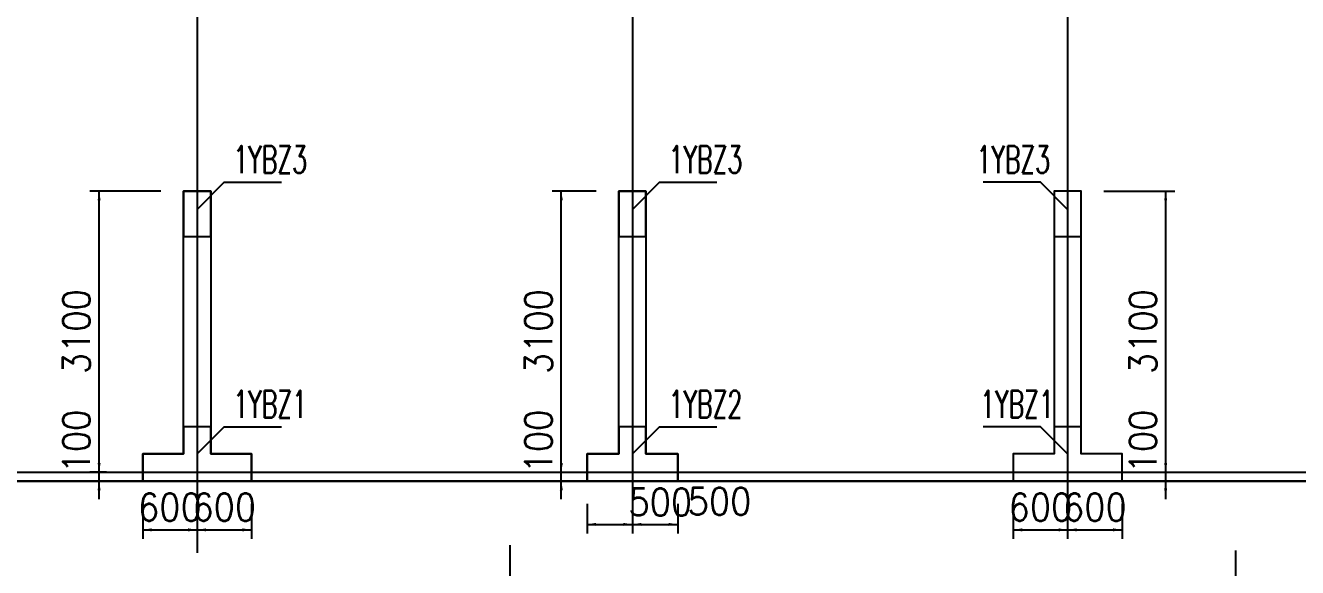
# Model space of a CAD drawing. Extents: x 387171 to 699106, y 11966 to 245688.
# Drawn here: x 621415 to 635443, y 216084 to 222069 of the extents above; entities that cross this region are included whole.
import ezdxf

# ---------------------------------------------------------------- set-up
doc = ezdxf.new("R2010")
doc.units = 0
doc.header["$LTSCALE"] = 100
doc.header["$MEASUREMENT"] = 0
doc.linetypes.add('DASHED', pattern=[19.05, 12.7, -6.35])
for name, color, linetype in [('b边缘构件', 235, 'Continuous'), ('COLU_DASH', 9, 'DASHED'), ('DOTE', 253, 'Continuous'), ('TEXT', 7, 'Continuous'), ('THIN', 7, 'Continuous'), ('wall-主楼', 2, 'Continuous'), ('Y阴影', 254, 'Continuous'), ('小尺寸', 4, 'Continuous')]:
    doc.layers.add(name, color=color, linetype=linetype)
doc.styles.get("Standard").update_dxf_attribs({"font": 'standard'})
doc.dimstyles.get("Standard").update_dxf_attribs({"dimtxt": 300, "dimasz": 100, "dimexe": 100, "dimexo": 250, "dimgap": 100, "dimtad": 0, "dimtoh": 1, "dimdec": 0, "dimdsep": 46, "dimcen": 0.09, "dimclrt": 7, "dimadec": 0, "dimazin": 0, "dimtfac": 1, "dimtdec": 4, "dimtofl": 0, "dimtmove": 0, "dimatfit": 3, "dimfxl": 1, "dimtolj": 1, "dimtzin": 0, "dimarcsym": 0})

# ---------------------------------------------------------------- blocks, each defined once
blk = doc.blocks.new('*D594')
at = {"layer": '小尺寸', "color": 0, "linetype": 'ByBlock', "lineweight": -2}
for p, q in [((622227, 216838), (622227, 217338)), ((622308, 217138), (622127, 217138)), ((622308, 217038), (622127, 217038))]:
    blk.add_line(p, q, dxfattribs=at)
for points in [[(622227, 217138), (622211, 217238), (622244, 217238)], [(622227, 217038), (622244, 216938), (622211, 216938)]]:
    blk.add_solid(points, dxfattribs=at)
at = {"layer": '小尺寸', "color": 7, "linetype": 'Continuous', "lineweight": -2, "insert": (621977, 217476), "char_height": 300, "width": 476.67, "attachment_point": 5, "rotation": 90}
blk.add_mtext('100', dxfattribs=at)
blk = doc.blocks.new('*D1341')
at = {"layer": '小尺寸', "color": 0, "linetype": 'ByBlock', "lineweight": -2}
for p, q in [((622908, 220238), (622127, 220238)), ((622227, 217138), (622227, 220238)), ((622308, 217138), (622127, 217138))]:
    blk.add_line(p, q, dxfattribs=at)
for points in [[(622227, 220238), (622244, 220138), (622211, 220138)], [(622227, 217138), (622211, 217238), (622244, 217238)]]:
    blk.add_solid(points, dxfattribs=at)
at = {"layer": '小尺寸', "color": 7, "linetype": 'Continuous', "lineweight": -2, "insert": (621977, 218688), "char_height": 300, "width": 775, "attachment_point": 5, "rotation": 90}
blk.add_mtext('3100', dxfattribs=at)
blk = doc.blocks.new('*D1081')
at = {"layer": '小尺寸', "color": 0, "linetype": 'ByBlock', "lineweight": -2}
for p, q in [((627608, 216788), (627608, 216461)), ((628108, 216788), (628108, 216461)), ((627608, 216561), (628108, 216561))]:
    blk.add_line(p, q, dxfattribs=at)
for points in [[(627608, 216561), (627708, 216577), (627708, 216544)], [(628108, 216561), (628008, 216544), (628008, 216577)]]:
    blk.add_solid(points, dxfattribs=at)
at = {"layer": '小尺寸', "color": 7, "linetype": 'Continuous', "lineweight": -2, "insert": (628416, 216807), "char_height": 300, "width": 566.67, "attachment_point": 5}
blk.add_mtext('500', dxfattribs=at)
blk = doc.blocks.new('*D1856')
at = {"layer": '小尺寸', "color": 0, "linetype": 'ByBlock', "lineweight": -2}
for p, q in [((628108, 216788), (628108, 216461)), ((628608, 216788), (628608, 216461)), ((628108, 216561), (628608, 216561))]:
    blk.add_line(p, q, dxfattribs=at)
for points in [[(628108, 216561), (628208, 216577), (628208, 216544)], [(628608, 216561), (628508, 216544), (628508, 216577)]]:
    blk.add_solid(points, dxfattribs=at)
at = {"layer": '小尺寸', "color": 7, "linetype": 'Continuous', "lineweight": -2, "insert": (629069, 216815), "char_height": 300, "width": 566.67, "attachment_point": 5}
blk.add_mtext('500', dxfattribs=at)
blk = doc.blocks.new('*D1607')
at = {"layer": '小尺寸', "color": 0, "linetype": 'ByBlock', "lineweight": -2}
for p, q in [((627324, 216838), (627324, 217338)), ((627157, 217138), (627224, 217138)), ((627358, 217038), (627224, 217038))]:
    blk.add_line(p, q, dxfattribs=at)
for points in [[(627324, 217138), (627308, 217238), (627341, 217238)], [(627324, 217038), (627341, 216938), (627308, 216938)]]:
    blk.add_solid(points, dxfattribs=at)
at = {"layer": '小尺寸', "color": 7, "linetype": 'Continuous', "lineweight": -2, "insert": (627074, 217476), "char_height": 300, "width": 476.67, "attachment_point": 5, "rotation": 90}
blk.add_mtext('100', dxfattribs=at)
blk = doc.blocks.new('*D1765')
at = {"layer": '小尺寸', "color": 0, "linetype": 'ByBlock', "lineweight": -2}
for p, q in [((627708, 220238), (627224, 220238)), ((627324, 217138), (627324, 220238)), ((627157, 217138), (627224, 217138))]:
    blk.add_line(p, q, dxfattribs=at)
for points in [[(627324, 220238), (627341, 220138), (627308, 220138)], [(627324, 217138), (627308, 217238), (627341, 217238)]]:
    blk.add_solid(points, dxfattribs=at)
at = {"layer": '小尺寸', "color": 7, "linetype": 'Continuous', "lineweight": -2, "insert": (627074, 218688), "char_height": 300, "width": 775, "attachment_point": 5, "rotation": 90}
blk.add_mtext('3100', dxfattribs=at)
blk = doc.blocks.new('*D3419')
at = {"layer": '小尺寸', "color": 0, "linetype": 'ByBlock', "lineweight": -2}
for p, q in [((633989, 216838), (633989, 217338)), ((633908, 217138), (634089, 217138)), ((633908, 217038), (634089, 217038))]:
    blk.add_line(p, q, dxfattribs=at)
for points in [[(633989, 217138), (633972, 217238), (634005, 217238)], [(633989, 217038), (634005, 216938), (633972, 216938)]]:
    blk.add_solid(points, dxfattribs=at)
at = {"layer": '小尺寸', "color": 7, "linetype": 'Continuous', "lineweight": -2, "insert": (633739, 217476), "char_height": 300, "width": 476.67, "attachment_point": 5, "rotation": 90}
blk.add_mtext('100', dxfattribs=at)
blk = doc.blocks.new('*D3173')
at = {"layer": '小尺寸', "color": 0, "linetype": 'ByBlock', "lineweight": -2}
for p, q in [((633308, 220238), (634089, 220238)), ((633989, 217138), (633989, 220238)), ((633908, 217138), (634089, 217138))]:
    blk.add_line(p, q, dxfattribs=at)
for points in [[(633989, 220238), (634005, 220138), (633972, 220138)], [(633989, 217138), (633972, 217238), (634005, 217238)]]:
    blk.add_solid(points, dxfattribs=at)
at = {"layer": '小尺寸', "color": 7, "linetype": 'Continuous', "lineweight": -2, "insert": (633739, 218688), "char_height": 300, "width": 775, "attachment_point": 5, "rotation": 90}
blk.add_mtext('3100', dxfattribs=at)
blk = doc.blocks.new('*D2086')
at = {"layer": '小尺寸', "color": 0, "linetype": 'ByBlock', "lineweight": -2}
for p, q in [((623308, 216788), (623308, 216400)), ((623908, 216788), (623908, 216400)), ((623308, 216500), (623908, 216500))]:
    blk.add_line(p, q, dxfattribs=at)
for points in [[(623308, 216500), (623408, 216517), (623408, 216483)], [(623908, 216500), (623808, 216483), (623808, 216517)]]:
    blk.add_solid(points, dxfattribs=at)
at = {"layer": '小尺寸', "color": 7, "linetype": 'Continuous', "lineweight": -2, "insert": (623608, 216750), "char_height": 300, "width": 556.67, "attachment_point": 5}
blk.add_mtext('600', dxfattribs=at)
blk = doc.blocks.new('*D1813')
at = {"layer": '小尺寸', "color": 0, "linetype": 'ByBlock', "lineweight": -2}
for p, q in [((622708, 216788), (622708, 216400)), ((623308, 216788), (623308, 216400)), ((622708, 216500), (623308, 216500))]:
    blk.add_line(p, q, dxfattribs=at)
for points in [[(622708, 216500), (622808, 216517), (622808, 216483)], [(623308, 216500), (623208, 216483), (623208, 216517)]]:
    blk.add_solid(points, dxfattribs=at)
at = {"layer": '小尺寸', "color": 7, "linetype": 'Continuous', "lineweight": -2, "insert": (623008, 216750), "char_height": 300, "width": 556.67, "attachment_point": 5}
blk.add_mtext('600', dxfattribs=at)
blk = doc.blocks.new('*D2508')
at = {"layer": '小尺寸', "color": 0, "linetype": 'ByBlock', "lineweight": -2}
for p, q in [((632908, 216788), (632908, 216400)), ((633508, 216788), (633508, 216400)), ((632908, 216500), (633508, 216500))]:
    blk.add_line(p, q, dxfattribs=at)
for points in [[(632908, 216500), (633008, 216517), (633008, 216483)], [(633508, 216500), (633408, 216483), (633408, 216517)]]:
    blk.add_solid(points, dxfattribs=at)
at = {"layer": '小尺寸', "color": 7, "linetype": 'Continuous', "lineweight": -2, "insert": (633208, 216750), "char_height": 300, "width": 556.67, "attachment_point": 5}
blk.add_mtext('600', dxfattribs=at)
blk = doc.blocks.new('*D2265')
at = {"layer": '小尺寸', "color": 0, "linetype": 'ByBlock', "lineweight": -2}
for p, q in [((632308, 216788), (632308, 216400)), ((632908, 216788), (632908, 216400)), ((632308, 216500), (632908, 216500))]:
    blk.add_line(p, q, dxfattribs=at)
for points in [[(632308, 216500), (632408, 216517), (632408, 216483)], [(632908, 216500), (632808, 216483), (632808, 216517)]]:
    blk.add_solid(points, dxfattribs=at)
at = {"layer": '小尺寸', "color": 7, "linetype": 'Continuous', "lineweight": -2, "insert": (632608, 216750), "char_height": 300, "width": 556.67, "attachment_point": 5}
blk.add_mtext('600', dxfattribs=at)

msp = doc.modelspace()

# ---------------------------------------------------------------- hatches: boundary and pattern name
at = {"layer": 'Y阴影'}
h = msp.add_hatch(dxfattribs=at)
h.set_pattern_fill('ANSI31', color=256, scale=25, style=0)
h.set_pattern_definition([])
h.paths.add_polyline_path([(623308.1, 220237.9), (623158.1, 220237.9), (623158.1, 219737.9), (623308.1, 219737.9)], flags=0)
h.paths.add_polyline_path([(623458.1, 220187.9), (623308.1, 220037.9), (623308.1, 219737.9), (623458.1, 219737.9)], flags=0)
h.paths.add_polyline_path([(623458.1, 220187.9), (623458.1, 220237.9), (623308.1, 220237.9), (623308.1, 220037.9)], flags=0)
h = msp.add_hatch(dxfattribs=at)
h.set_pattern_fill('ANSI31', color=256, scale=25, style=0)
h.set_pattern_definition([])
h.paths.add_polyline_path([(628108.1, 220237.9), (627958.1, 220237.9), (627958.1, 219737.9), (628108.1, 219737.9)], flags=0)
h.paths.add_polyline_path([(628258.1, 220187.9), (628108.1, 220037.9), (628108.1, 219737.9), (628258.1, 219737.9)], flags=0)
h.paths.add_polyline_path([(628258.1, 220187.9), (628258.1, 220237.9), (628108.1, 220237.9), (628108.1, 220037.9)], flags=0)
h = msp.add_hatch(dxfattribs=at)
h.set_pattern_fill('ANSI31', color=256, scale=25, style=0)
h.set_pattern_definition([])
h.paths.add_polyline_path([(632908.1, 220237.9), (632758.1, 220237.9), (632758.1, 219737.9), (632908.1, 219737.9)], flags=0)
h.paths.add_polyline_path([(633058.1, 220187.9), (632908.1, 220037.9), (632908.1, 219737.9), (633058.1, 219737.9)], flags=0)
h.paths.add_polyline_path([(633058.1, 220187.9), (633058.1, 220237.9), (632908.1, 220237.9), (632908.1, 220037.9)], flags=0)
h = msp.add_hatch(dxfattribs=at)
h.set_pattern_fill('ANSI31', color=256, scale=25, style=0)
h.set_pattern_definition([])
h.paths.add_polyline_path([(623308.1, 217637.9), (623158.1, 217637.9), (623158.1, 217337.9), (622708.1, 217337.9), (622708.1, 217137.9), (623308.1, 217137.9)], flags=0)
h.paths.add_polyline_path([(623308.1, 217137.9), (622708.1, 217137.9), (622708.1, 217037.9), (623308.1, 217037.9)], flags=0)
h.paths.add_polyline_path([(623908.1, 217337.9), (623458.1, 217337.9), (623458.1, 217487.9), (623308.1, 217337.9), (623308.1, 217137.9), (623908.1, 217137.9)], flags=0)
h.paths.add_polyline_path([(623458.1, 217487.9), (623458.1, 217637.9), (623308.1, 217637.9), (623308.1, 217337.9)], flags=0)
h.paths.add_polyline_path([(623908.1, 217137.9), (623308.1, 217137.9), (623308.1, 217037.9), (623908.1, 217037.9)], flags=0)
h = msp.add_hatch(dxfattribs=at)
h.set_pattern_fill('ANSI31', color=256, scale=25, style=0)
h.set_pattern_definition([])
h.paths.add_polyline_path([(627608.1, 217337.9), (627608.1, 217037.9), (628608.1, 217037.9), (628608.1, 217337.9), (628258.1, 217337.9), (628258.1, 217637.9), (627958.1, 217637.9), (627958.1, 217337.9)], flags=0)
h = msp.add_hatch(dxfattribs=at)
h.set_pattern_fill('ANSI31', color=256, scale=25, style=0)
h.set_pattern_definition([])
h.paths.add_polyline_path([(632908.1, 217637.9), (632758.1, 217637.9), (632758.1, 217337.9), (632308.1, 217337.9), (632308.1, 217137.9), (632908.1, 217137.9)], flags=0)
h.paths.add_polyline_path([(632908.1, 217137.9), (632308.1, 217137.9), (632308.1, 217037.9), (632908.1, 217037.9)], flags=0)
h.paths.add_polyline_path([(633508.1, 217337.9), (633058.1, 217337.9), (633058.1, 217487.9), (632908.1, 217337.9), (632908.1, 217137.9), (633508.1, 217137.9)], flags=0)
h.paths.add_polyline_path([(633058.1, 217487.9), (633058.1, 217637.9), (632908.1, 217637.9), (632908.1, 217337.9)], flags=0)
h.paths.add_polyline_path([(633508.1, 217137.9), (632908.1, 217137.9), (632908.1, 217037.9), (633508.1, 217037.9)], flags=0)

# ---------------------------------------------------------------- linework, layer by layer
at = {"color": 1, "lineweight": 30}
msp.add_lwpolyline([(604008.1, 230737.9), (604008.1, 228587.9), (603408.1, 228587.9), (603408.1, 225137.9), (604008.1, 225137.9), (604008.1, 222137.9), (608308.1, 222137.9), (608308.1, 217037.9), (652208.1, 217037.9)], dxfattribs=at)
at = {"layer": 'b边缘构件'}
for points in [[(623158.1, 220237.9), (623458.1, 220237.9)], [(623158.1, 220237.9), (623158.1, 219737.9), (623458.1, 219737.9), (623458.1, 220237.9), (623158.1, 220237.9)], [(627958.1, 220237.9), (628258.1, 220237.9)], [(627958.1, 220237.9), (627958.1, 219737.9), (628258.1, 219737.9), (628258.1, 220237.9), (627958.1, 220237.9)], [(633058.1, 220237.9), (632758.1, 220237.9)], [(632758.1, 220237.9), (632758.1, 219737.9), (633058.1, 219737.9), (633058.1, 220237.9), (632758.1, 220237.9)], [(622708.1, 217337.9), (622708.1, 217037.9), (623908.1, 217037.9), (623908.1, 217337.9), (623458.1, 217337.9), (623458.1, 217637.9), (623158.1, 217637.9), (623158.1, 217337.9), (622708.1, 217337.9)], [(627608.1, 217337.9), (627608.1, 217037.9), (628608.1, 217037.9), (628608.1, 217337.9), (628258.1, 217337.9), (628258.1, 217637.9), (627958.1, 217637.9), (627958.1, 217337.9), (627608.1, 217337.9)], [(632308.1, 217337.9), (632308.1, 217037.9), (633508.1, 217037.9), (633508.1, 217337.9), (633058.1, 217337.9), (633058.1, 217637.9), (632758.1, 217637.9), (632758.1, 217337.9), (632308.1, 217337.9)], [(627608.1, 217337.9), (627958.1, 217337.9)], [(627608.1, 217037.9), (627608.1, 217337.9)], [(628258.1, 217337.9), (628608.1, 217337.9)], [(628608.1, 217337.9), (628608.1, 217037.9)], [(627608.1, 217037.9), (627958.1, 217037.9)], [(627958.1, 217037.9), (628608.1, 217037.9)]]:
    msp.add_lwpolyline(points, dxfattribs=at)
at = {"layer": 'COLU_DASH'}
for p, q in [((623158.1, 219737.9), (623458.1, 219737.9)), ((627958.1, 219737.9), (628258.1, 219737.9)), ((632758.1, 219737.9), (633058.1, 219737.9))]:
    msp.add_line(p, q, dxfattribs=at)
at = {"layer": 'DOTE'}
for p, q in [((632908.1, 234260.7), (632908.1, 216466.5)), ((623308.1, 234041.4), (623308.1, 216247.2)), ((628108.1, 225237.9), (628108.1, 216466.5)), ((608408.1, 217137.9), (664768.6, 217137.9)), ((626758.1, 216330.8), (626758.1, 179087.9)), ((634758.1, 216271.9), (634758.1, 167587.9))]:
    msp.add_line(p, q, dxfattribs=at)
at = {"layer": 'THIN', "color": 200}
for points in [[(623308.1, 220037.9), (623608.1, 220337.9), (624238.1, 220337.9)], [(628108.1, 220037.9), (628408.1, 220337.9), (629038.1, 220337.9)], [(632908.1, 220037.9), (632608.1, 220337.9), (631978.1, 220337.9)], [(623308.1, 217337.9), (623608.1, 217637.9), (624238.1, 217637.9)], [(628108.1, 217337.9), (628408.1, 217637.9), (629038.1, 217637.9)], [(632908.1, 217337.9), (632608.1, 217637.9), (631978.1, 217637.9)]]:
    msp.add_lwpolyline(points, dxfattribs=at)
at = {"layer": 'wall-主楼'}
for points in [[(622708.1, 217037.9), (622708.1, 217337.9), (623158.1, 217337.9), (623158.1, 220237.9), (623458.1, 220237.9), (623458.1, 217337.9), (623908.1, 217337.9), (623908.1, 217037.9)], [(627608.1, 217037.9), (627608.1, 217337.9), (627958.1, 217337.9), (627958.1, 220237.9), (628258.1, 220237.9), (628258.1, 217337.9), (628608.1, 217337.9), (628608.1, 217037.9)], [(633508.1, 217037.9), (633508.1, 217337.9), (633058.1, 217337.9), (633058.1, 220237.9), (632758.1, 220237.9), (632758.1, 217337.9), (632308.1, 217337.9), (632308.1, 217037.9)]]:
    msp.add_lwpolyline(points, close=True, dxfattribs=at)

# ---------------------------------------------------------------- texts
at = {"layer": 'TEXT', "color": 200, "width": 0.7}
for s, p in [('1YBZ3', (623708.1, 220437.9)), ('1YBZ3', (628508.1, 220437.9)), ('1YBZ1', (623708.1, 217737.9)), ('1YBZ2', (628508.1, 217737.9))]:
    msp.add_text(s, height=300, dxfattribs=at).set_placement(p)
for s, p in [('1YBZ3', (631902.3, 220437.9)), ('1YBZ1', (631942.7, 217737.9))]:
    msp.add_text(s, height=300, rotation=360, dxfattribs=at).set_placement(p)

# ---------------------------------------------------------------- dimensions: what is measured, and where the dimension line sits
at = {"layer": '小尺寸'}
for base, p1, p2, picture, middle in [((622227.5, 220237.9), (622558.1, 217137.9), (623158.1, 220237.9), '*D1341', (621977.5, 218687.9)), ((627324.3, 220237.9), (627407.1, 217137.9), (627958.1, 220237.9), '*D1765', (627074.3, 218687.9)), ((633988.7, 220237.9), (633658.1, 217137.9), (633058.1, 220237.9), '*D3173', (633738.7, 218687.9)), ((622227.5, 217137.9), (622558.1, 217037.9), (622558.1, 217137.9), '*D594', (621977.5, 217087.9)), ((627324.3, 217137.9), (627608.1, 217037.9), (627407.1, 217137.9), '*D1607', (627074.3, 217087.9)), ((633988.7, 217137.9), (633658.1, 217037.9), (633658.1, 217137.9), '*D3419', (633738.7, 217087.9))]:
    dim = msp.add_linear_dim(base=base, p1=p1, p2=p2, angle=90, dimstyle='Standard', dxfattribs=at)
    dim.commit()
    dim.dimension.update_dxf_attribs({"geometry": picture, "text_midpoint": middle})
for base, p1, p2, picture, middle in [((623308.1, 216500.1), (622708.1, 217037.9), (623308.1, 217037.9), '*D1813', (623008.1, 216750.1)), ((623908.1, 216500.1), (623308.1, 217037.9), (623908.1, 217037.9), '*D2086', (623608.1, 216750.1)), ((628108.1, 216560.5), (627608.1, 217037.9), (628108.1, 217037.9), '*D1081', (627782.7, 216806.6)), ((628608.1, 216560.5), (628108.1, 217037.9), (628608.1, 217037.9), '*D1856', (628435.5, 216815.2)), ((632908.1, 216500.1), (632308.1, 217037.9), (632908.1, 217037.9), '*D2265', (632608.1, 216750.1)), ((633508.1, 216500.1), (632908.1, 217037.9), (633508.1, 217037.9), '*D2508', (633208.1, 216750.1))]:
    dim = msp.add_linear_dim(base=base, p1=p1, p2=p2, dimstyle='Standard', dxfattribs=at)
    dim.commit()
    dim.dimension.update_dxf_attribs({"geometry": picture, "text_midpoint": middle})

doc.saveas('drawing.dxf')
